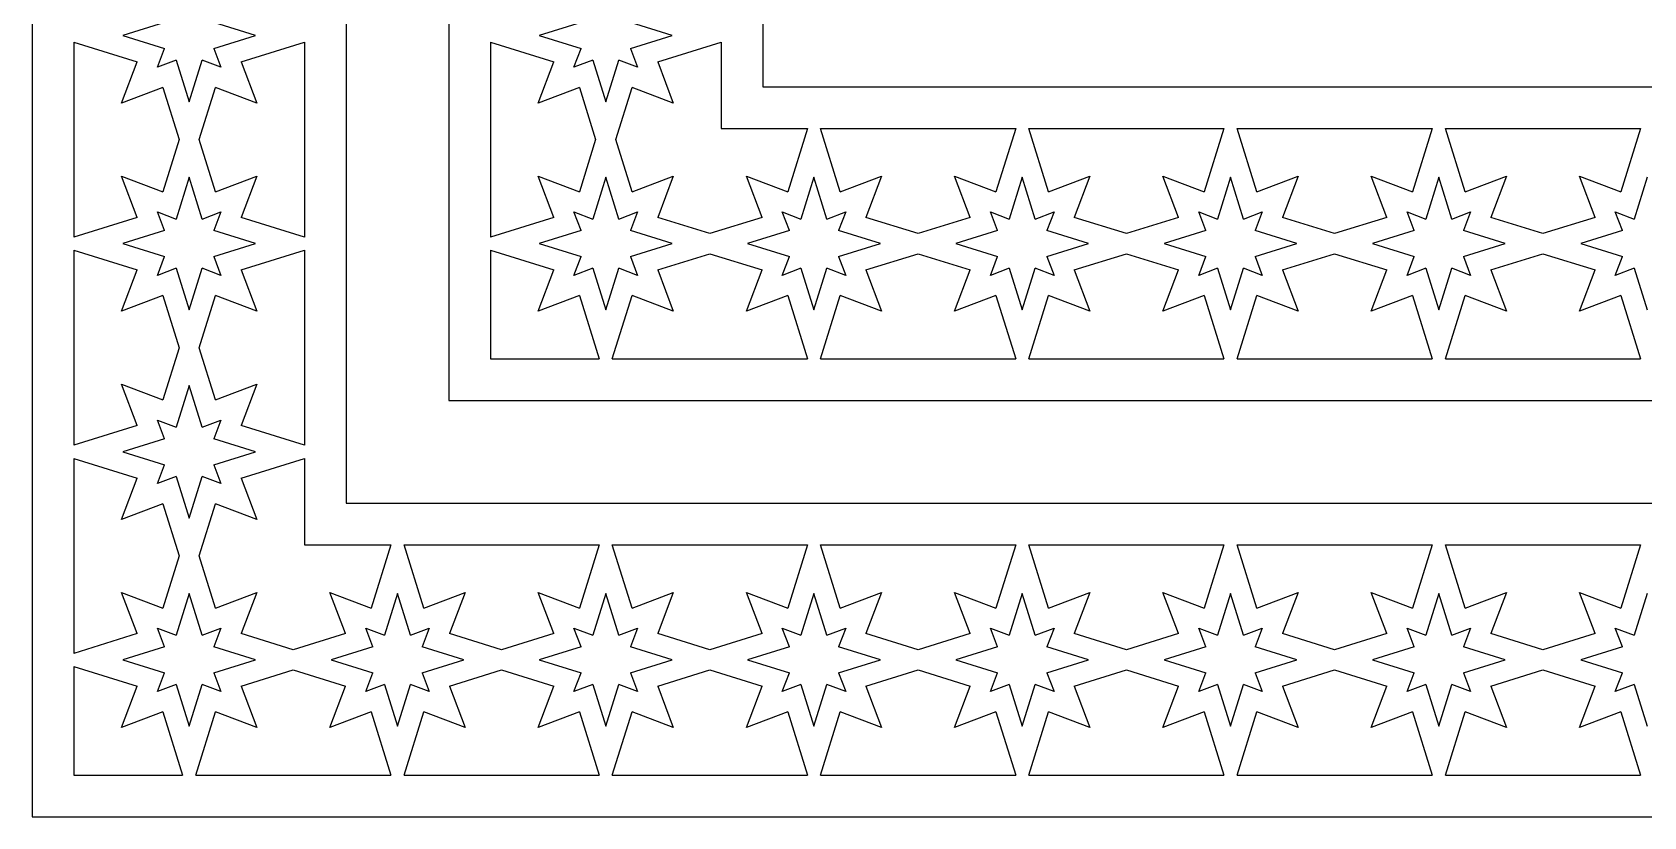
# Model space of a CAD drawing. Extents: x 188 to 343, y 533 to 728.
# Drawn here: x 187.8 to 265.2, y 533.4 to 571.1 of the extents above; entities that cross this region are included whole.
import ezdxf

# ---------------------------------------------------------------- set-up
doc = ezdxf.new("R2010")
doc.units = 0
doc.layers.get('0').update_dxf_attribs({"linetype": 'CONTINUOUS'})

msp = doc.modelspace()

# ---------------------------------------------------------------- linework, layer by layer
for p, q in [((187.784962, 728.497291), (187.784962, 533.425143)), ((202.857111, 713.425144), (202.857111, 548.497291)), ((207.784962, 708.497291), (207.784962, 553.425143)), ((222.857111, 693.425144), (222.857111, 568.497291)), ((194.137808, 571.585354), (192.133306, 570.961217)), ((198.508777, 570.961217), (196.504275, 571.585354)), ((214.137808, 571.585354), (212.133306, 570.961217)), ((218.508777, 570.961217), (216.504275, 571.585354)), ((189.784967, 570.64506), (189.784967, 561.277374)), ((189.784967, 570.64506), (192.826381, 569.698062)), ((192.133306, 570.961217), (194.137808, 570.33708)), ((193.79684, 569.437015), (194.137808, 570.33708)), ((196.504275, 570.33708), (198.508777, 570.961217)), ((196.504275, 570.33708), (196.845243, 569.437015)), ((197.815702, 569.698062), (200.857115, 570.64506)), ((200.857115, 570.64506), (200.857115, 561.277374)), ((209.784967, 570.64506), (209.784966, 561.277374)), ((209.784967, 570.64506), (212.826381, 569.698062)), ((212.133306, 570.961217), (214.137808, 570.33708)), ((213.79684, 569.437015), (214.137808, 570.33708)), ((216.504275, 570.33708), (218.508777, 570.961217)), ((216.504275, 570.33708), (216.845243, 569.437015)), ((217.815702, 569.698062), (220.857115, 570.64506)), ((220.857115, 570.64506), (220.857114, 566.497291)), ((192.075341, 567.715516), (192.826381, 569.698062)), ((194.696905, 569.777984), (193.79684, 569.437015)), ((194.696905, 569.777984), (195.321041, 567.773482)), ((195.321041, 567.773482), (195.945178, 569.777984)), ((196.845243, 569.437015), (195.945178, 569.777984)), ((197.815702, 569.698062), (198.566742, 567.715516)), ((212.075341, 567.715516), (212.826381, 569.698062)), ((214.696905, 569.777984), (213.79684, 569.437015)), ((214.696905, 569.777984), (215.321041, 567.773482)), ((215.321041, 567.773482), (215.945178, 569.777984)), ((216.845243, 569.437015), (215.945178, 569.777984)), ((217.815702, 569.698062), (218.566742, 567.715516)), ((194.057887, 568.466557), (192.075341, 567.715516)), ((194.057887, 568.466557), (194.837968, 565.961217)), ((195.804115, 565.961217), (196.584196, 568.466557)), ((198.566742, 567.715516), (196.584196, 568.466557)), ((214.057887, 568.466557), (212.075341, 567.715516)), ((214.057887, 568.466557), (214.837968, 565.961217)), ((215.804115, 565.961217), (216.584196, 568.466557)), ((218.566742, 567.715516), (216.584196, 568.466557)), ((222.857111, 568.497291), (307.784972, 568.497291)), ((220.857114, 566.497291), (225.004884, 566.497291)), ((225.004884, 566.497291), (224.057887, 563.455877)), ((226.584196, 563.455877), (225.637199, 566.497291)), ((225.637199, 566.497291), (235.004884, 566.49729)), ((235.004884, 566.49729), (234.057887, 563.455877)), ((236.584196, 563.455877), (235.637199, 566.49729)), ((235.637199, 566.49729), (245.004884, 566.49729)), ((245.004884, 566.49729), (244.057887, 563.455877)), ((246.584196, 563.455877), (245.637199, 566.497291)), ((245.637199, 566.497291), (255.004884, 566.497291)), ((255.004884, 566.497291), (254.057887, 563.455877)), ((255.637199, 566.497291), (265.004884, 566.497291)), ((256.584196, 563.455877), (255.637199, 566.497291)), ((265.004884, 566.497291), (264.057887, 563.455877)), ((194.837968, 565.961217), (194.057887, 563.455877)), ((196.584196, 563.455877), (195.804115, 565.961217)), ((214.837968, 565.961217), (214.057887, 563.455877)), ((216.584196, 563.455877), (215.804115, 565.961217)), ((192.826381, 562.224372), (192.075341, 564.206918)), ((192.075341, 564.206918), (194.057887, 563.455877)), ((195.321041, 564.148952), (194.696905, 562.144451)), ((195.945178, 562.144451), (195.321041, 564.148952)), ((196.584196, 563.455877), (198.566742, 564.206918)), ((198.566742, 564.206918), (197.815702, 562.224372)), ((212.075341, 564.206918), (214.057887, 563.455877)), ((212.826381, 562.224372), (212.075341, 564.206918)), ((215.321041, 564.148952), (214.696905, 562.144451)), ((215.945178, 562.144451), (215.321041, 564.148952)), ((216.584196, 563.455877), (218.566742, 564.206918)), ((218.566742, 564.206918), (217.815702, 562.224372)), ((222.075341, 564.206918), (224.057887, 563.455877)), ((222.826381, 562.224372), (222.075341, 564.206918)), ((225.321041, 564.148952), (224.696905, 562.144451)), ((225.945178, 562.144451), (225.321041, 564.148952)), ((226.584196, 563.455877), (228.566742, 564.206918)), ((228.566742, 564.206918), (227.815702, 562.224372)), ((232.826381, 562.224372), (232.075341, 564.206918)), ((232.075341, 564.206918), (234.057887, 563.455877)), ((235.321041, 564.148952), (234.696905, 562.144451)), ((235.945178, 562.144451), (235.321041, 564.148952)), ((236.584196, 563.455877), (238.566742, 564.206918)), ((238.566742, 564.206918), (237.815702, 562.224372)), ((242.075341, 564.206918), (244.057887, 563.455877)), ((242.826381, 562.224372), (242.075341, 564.206918)), ((245.321041, 564.148952), (244.696905, 562.144451)), ((245.945178, 562.144451), (245.321041, 564.148952)), ((246.584196, 563.455877), (248.566742, 564.206918)), ((248.566742, 564.206918), (247.815702, 562.224372)), ((252.826381, 562.224372), (252.075341, 564.206918)), ((252.075341, 564.206918), (254.057887, 563.455877)), ((255.321041, 564.148952), (254.696905, 562.144451)), ((255.945178, 562.144451), (255.321041, 564.148952)), ((256.584196, 563.455877), (258.566742, 564.206918)), ((258.566742, 564.206918), (257.815702, 562.224372)), ((262.075341, 564.206918), (264.057887, 563.455877)), ((262.826381, 562.224372), (262.075341, 564.206918)), ((265.321041, 564.148952), (264.696905, 562.144451)), ((192.826381, 562.224372), (189.784967, 561.277374)), ((193.79684, 562.485419), (194.696905, 562.144451)), ((194.137808, 561.585354), (193.79684, 562.485419)), ((195.945178, 562.144451), (196.845243, 562.485419)), ((196.845243, 562.485419), (196.504275, 561.585354)), ((200.857115, 561.277374), (197.815702, 562.224372)), ((212.826381, 562.224372), (209.784966, 561.277374)), ((213.79684, 562.485419), (214.696905, 562.144451)), ((214.137808, 561.585354), (213.79684, 562.485419)), ((215.945178, 562.144451), (216.845243, 562.485419)), ((216.845243, 562.485419), (216.504275, 561.585354)), ((220.321041, 561.44429), (217.815702, 562.224372)), ((222.826381, 562.224372), (220.321041, 561.44429)), ((223.79684, 562.485419), (224.696905, 562.144451)), ((224.137808, 561.585354), (223.79684, 562.485419)), ((225.945178, 562.144451), (226.845243, 562.485419)), ((226.845243, 562.485419), (226.504275, 561.585354)), ((230.321041, 561.44429), (227.815702, 562.224372)), ((232.826381, 562.224372), (230.321041, 561.44429)), ((233.79684, 562.485419), (234.696905, 562.144451)), ((234.137808, 561.585354), (233.79684, 562.485419)), ((235.945178, 562.144451), (236.845243, 562.485419)), ((236.845243, 562.485419), (236.504275, 561.585354)), ((240.321041, 561.44429), (237.815702, 562.224372)), ((242.826381, 562.224372), (240.321041, 561.44429)), ((244.137808, 561.585354), (243.79684, 562.485419)), ((243.79684, 562.485419), (244.696905, 562.144451)), ((245.945178, 562.144451), (246.845243, 562.485419)), ((246.845243, 562.485419), (246.504275, 561.585354)), ((250.321041, 561.44429), (247.815702, 562.224372)), ((252.826381, 562.224372), (250.321041, 561.44429)), ((253.79684, 562.485419), (254.696905, 562.144451)), ((254.137808, 561.585354), (253.79684, 562.485419)), ((255.945178, 562.144451), (256.845243, 562.485419)), ((256.845243, 562.485419), (256.504275, 561.585354)), ((260.321041, 561.44429), (257.815702, 562.224372)), ((262.826381, 562.224372), (260.321041, 561.44429)), ((264.137808, 561.585354), (263.79684, 562.485419)), ((263.79684, 562.485419), (264.696905, 562.144451)), ((194.137808, 561.585354), (192.133306, 560.961217)), ((198.508777, 560.961217), (196.504275, 561.585354)), ((214.137808, 561.585354), (212.133306, 560.961217)), ((218.508777, 560.961217), (216.504275, 561.585354)), ((224.137808, 561.585354), (222.133306, 560.961217)), ((228.508777, 560.961217), (226.504275, 561.585354)), ((234.137808, 561.585354), (232.133306, 560.961217)), ((238.508777, 560.961217), (236.504275, 561.585354)), ((244.137808, 561.585354), (242.133306, 560.961217)), ((248.508777, 560.961217), (246.504275, 561.585354)), ((254.137808, 561.585354), (252.133306, 560.961217)), ((258.508777, 560.961217), (256.504275, 561.585354)), ((264.137808, 561.585354), (262.133306, 560.961217)), ((189.784967, 560.64506), (189.784967, 551.277374)), ((189.784967, 560.64506), (192.826381, 559.698062)), ((192.133306, 560.961217), (194.137808, 560.33708)), ((193.79684, 559.437015), (194.137808, 560.33708)), ((196.504275, 560.33708), (198.508777, 560.961217)), ((196.504275, 560.33708), (196.845243, 559.437015)), ((197.815702, 559.698062), (200.857115, 560.64506)), ((200.857115, 560.64506), (200.857115, 551.277375)), ((209.784967, 560.64506), (212.826381, 559.698062)), ((209.784967, 560.64506), (209.784967, 555.425143)), ((212.133306, 560.961217), (214.137808, 560.33708)), ((213.79684, 559.437015), (214.137808, 560.33708)), ((216.504275, 560.33708), (218.508777, 560.961217)), ((216.504275, 560.33708), (216.845243, 559.437015)), ((217.815702, 559.698062), (220.321041, 560.478144)), ((220.321041, 560.478144), (222.826381, 559.698062)), ((222.133306, 560.961217), (224.137808, 560.33708)), ((223.79684, 559.437015), (224.137808, 560.33708)), ((226.504275, 560.33708), (228.508777, 560.961217)), ((226.504275, 560.33708), (226.845243, 559.437015)), ((227.815702, 559.698062), (230.321041, 560.478144)), ((230.321041, 560.478144), (232.826381, 559.698062)), ((232.133306, 560.961217), (234.137808, 560.33708)), ((233.79684, 559.437015), (234.137808, 560.33708)), ((236.504275, 560.33708), (238.508777, 560.961217)), ((236.504275, 560.33708), (236.845243, 559.437015)), ((237.815702, 559.698062), (240.321041, 560.478144)), ((240.321041, 560.478144), (242.826381, 559.698062)), ((242.133306, 560.961217), (244.137808, 560.33708)), ((243.79684, 559.437015), (244.137808, 560.33708)), ((246.504275, 560.33708), (248.508777, 560.961217)), ((246.504275, 560.33708), (246.845243, 559.437015)), ((247.815702, 559.698062), (250.321041, 560.478144)), ((250.321041, 560.478144), (252.826381, 559.698062)), ((252.133306, 560.961217), (254.137808, 560.33708)), ((253.79684, 559.437015), (254.137808, 560.33708)), ((256.504275, 560.33708), (258.508777, 560.961217)), ((256.504275, 560.33708), (256.845243, 559.437015)), ((257.815702, 559.698062), (260.321041, 560.478144)), ((260.321041, 560.478144), (262.826381, 559.698062)), ((262.133306, 560.961217), (264.137808, 560.33708)), ((263.79684, 559.437015), (264.137808, 560.33708)), ((192.075341, 557.715516), (192.826381, 559.698062)), ((194.696905, 559.777984), (193.79684, 559.437015)), ((194.696905, 559.777984), (195.321041, 557.773482)), ((195.321041, 557.773482), (195.945178, 559.777984)), ((196.845243, 559.437015), (195.945178, 559.777984)), ((197.815702, 559.698062), (198.566742, 557.715516)), ((212.075341, 557.715516), (212.826381, 559.698062)), ((214.696905, 559.777984), (213.79684, 559.437015)), ((214.696905, 559.777984), (215.321041, 557.773482)), ((215.321041, 557.773482), (215.945178, 559.777984)), ((216.845243, 559.437015), (215.945178, 559.777984)), ((217.815702, 559.698062), (218.566742, 557.715516)), ((222.075341, 557.715516), (222.826381, 559.698062)), ((224.696905, 559.777984), (223.79684, 559.437015)), ((224.696905, 559.777984), (225.321041, 557.773482)), ((225.321041, 557.773482), (225.945178, 559.777984)), ((226.845243, 559.437015), (225.945178, 559.777984)), ((227.815702, 559.698062), (228.566742, 557.715516)), ((232.075341, 557.715516), (232.826381, 559.698062)), ((234.696905, 559.777984), (233.79684, 559.437015)), ((234.696905, 559.777984), (235.321041, 557.773482)), ((235.321041, 557.773482), (235.945178, 559.777984)), ((236.845243, 559.437015), (235.945178, 559.777984)), ((237.815702, 559.698062), (238.566742, 557.715516)), ((242.075341, 557.715516), (242.826381, 559.698062)), ((244.696905, 559.777984), (243.79684, 559.437015)), ((244.696905, 559.777984), (245.321041, 557.773482)), ((245.321041, 557.773482), (245.945178, 559.777984)), ((246.845243, 559.437015), (245.945178, 559.777984)), ((247.815702, 559.698062), (248.566742, 557.715516)), ((252.075341, 557.715516), (252.826381, 559.698062)), ((254.696905, 559.777984), (253.79684, 559.437015)), ((254.696905, 559.777984), (255.321041, 557.773482)), ((255.321041, 557.773482), (255.945178, 559.777984)), ((256.845243, 559.437015), (255.945178, 559.777984)), ((257.815702, 559.698062), (258.566742, 557.715516)), ((262.075341, 557.715516), (262.826381, 559.698062)), ((264.696905, 559.777984), (263.79684, 559.437015)), ((264.696905, 559.777984), (265.321041, 557.773482)), ((194.057887, 558.466557), (192.075341, 557.715516)), ((194.057887, 558.466557), (194.837968, 555.961217)), ((195.804115, 555.961217), (196.584196, 558.466557)), ((198.566742, 557.715516), (196.584196, 558.466557)), ((214.057887, 558.466557), (212.075341, 557.715516)), ((214.057887, 558.466557), (215.004884, 555.425143)), ((215.637199, 555.425143), (216.584196, 558.466557)), ((218.566742, 557.715516), (216.584196, 558.466557)), ((224.057887, 558.466557), (222.075341, 557.715516)), ((224.057887, 558.466557), (225.004884, 555.425143)), ((225.637199, 555.425143), (226.584196, 558.466557)), ((228.566742, 557.715516), (226.584196, 558.466557)), ((234.057887, 558.466557), (232.075341, 557.715516)), ((234.057887, 558.466557), (235.004885, 555.425142)), ((235.637198, 555.425142), (236.584196, 558.466557)), ((238.566742, 557.715516), (236.584196, 558.466557)), ((244.057887, 558.466557), (242.075341, 557.715516)), ((244.057887, 558.466557), (245.004885, 555.425142)), ((245.637199, 555.425143), (246.584196, 558.466557)), ((248.566742, 557.715516), (246.584196, 558.466557)), ((254.057887, 558.466557), (252.075341, 557.715516)), ((254.057887, 558.466557), (255.004884, 555.425143)), ((255.637199, 555.425143), (256.584196, 558.466557)), ((258.566742, 557.715516), (256.584196, 558.466557)), ((264.057887, 558.466557), (262.075341, 557.715516)), ((264.057887, 558.466557), (265.004884, 555.425143)), ((194.837968, 555.961217), (194.057887, 553.455877)), ((196.584196, 553.455877), (195.804115, 555.961217)), ((209.784967, 555.425143), (215.004884, 555.425143)), ((215.637199, 555.425143), (225.004884, 555.425143)), ((225.637199, 555.425143), (235.004885, 555.425142)), ((235.637198, 555.425142), (245.004885, 555.425142)), ((245.637199, 555.425143), (255.004884, 555.425143)), ((255.637199, 555.425143), (265.004884, 555.425143)), ((192.826381, 552.224372), (192.075341, 554.206918)), ((192.075341, 554.206918), (194.057887, 553.455877)), ((195.321041, 554.148952), (194.696905, 552.144451)), ((195.945178, 552.144451), (195.321041, 554.148952)), ((196.584196, 553.455877), (198.566742, 554.206918)), ((198.566742, 554.206918), (197.815702, 552.224372)), ((207.784962, 553.425143), (322.857121, 553.425143)), ((194.137808, 551.585354), (193.79684, 552.485419)), ((193.79684, 552.485419), (194.696905, 552.144451)), ((195.945178, 552.144451), (196.845243, 552.485419)), ((196.845243, 552.485419), (196.504275, 551.585354)), ((192.826381, 552.224372), (189.784967, 551.277374)), ((200.857115, 551.277375), (197.815702, 552.224372)), ((194.137808, 551.585354), (192.133306, 550.961217)), ((192.133306, 550.961217), (194.137808, 550.33708)), ((198.508777, 550.961217), (196.504275, 551.585354)), ((196.504275, 550.33708), (198.508777, 550.961217)), ((189.784967, 550.64506), (189.784966, 541.277374)), ((189.784967, 550.64506), (192.826381, 549.698062)), ((193.79684, 549.437015), (194.137808, 550.33708)), ((196.504275, 550.33708), (196.845243, 549.437015)), ((197.815702, 549.698062), (200.857115, 550.64506)), ((200.857115, 550.64506), (200.857114, 546.497291)), ((192.075341, 547.715516), (192.826381, 549.698062)), ((194.696905, 549.777984), (193.79684, 549.437015)), ((194.696905, 549.777984), (195.321041, 547.773482)), ((195.321041, 547.773482), (195.945178, 549.777984)), ((196.845243, 549.437015), (195.945178, 549.777984)), ((197.815702, 549.698062), (198.566742, 547.715516)), ((194.057887, 548.466557), (192.075341, 547.715516)), ((194.057887, 548.466557), (194.837968, 545.961217)), ((195.804115, 545.961217), (196.584196, 548.466557)), ((198.566742, 547.715516), (196.584196, 548.466557)), ((202.857111, 548.497291), (327.784972, 548.497291)), ((200.857114, 546.497291), (205.004884, 546.497291)), ((205.004884, 546.497291), (204.057887, 543.455877)), ((205.637199, 546.497291), (215.004884, 546.49729)), ((206.584196, 543.455877), (205.637199, 546.497291)), ((215.004884, 546.49729), (214.057887, 543.455877)), ((216.584196, 543.455877), (215.637199, 546.49729)), ((215.637199, 546.49729), (225.004884, 546.49729)), ((225.004884, 546.49729), (224.057887, 543.455877)), ((225.637199, 546.497291), (235.004884, 546.497291)), ((226.584196, 543.455877), (225.637199, 546.497291)), ((235.004884, 546.497291), (234.057887, 543.455877)), ((235.637199, 546.497291), (245.004884, 546.497291)), ((236.584196, 543.455877), (235.637199, 546.497291)), ((245.004884, 546.497291), (244.057887, 543.455877)), ((245.637199, 546.497291), (255.004884, 546.49729)), ((246.584196, 543.455877), (245.637199, 546.497291)), ((255.004884, 546.49729), (254.057887, 543.455877)), ((255.637199, 546.49729), (265.004884, 546.49729)), ((256.584196, 543.455877), (255.637199, 546.49729)), ((265.004884, 546.49729), (264.057887, 543.455877)), ((194.837968, 545.961217), (194.057887, 543.455877)), ((196.584196, 543.455877), (195.804115, 545.961217)), ((192.075341, 544.206918), (194.057887, 543.455877)), ((192.826381, 542.224372), (192.075341, 544.206918)), ((195.321041, 544.148952), (194.696905, 542.144451)), ((195.945178, 542.144451), (195.321041, 544.148952)), ((196.584196, 543.455877), (198.566742, 544.206918)), ((198.566742, 544.206918), (197.815702, 542.224372)), ((202.826381, 542.224372), (202.075341, 544.206918)), ((202.075341, 544.206918), (204.057887, 543.455877)), ((205.321041, 544.148952), (204.696905, 542.144451)), ((205.945178, 542.144451), (205.321041, 544.148952)), ((206.584196, 543.455877), (208.566742, 544.206918)), ((208.566742, 544.206918), (207.815702, 542.224372)), ((212.826381, 542.224372), (212.075341, 544.206918)), ((212.075341, 544.206918), (214.057887, 543.455877)), ((215.321041, 544.148952), (214.696905, 542.144451)), ((215.945178, 542.144451), (215.321041, 544.148952)), ((216.584196, 543.455877), (218.566742, 544.206918)), ((218.566742, 544.206918), (217.815702, 542.224372)), ((222.075341, 544.206918), (224.057887, 543.455877)), ((222.826381, 542.224372), (222.075341, 544.206918)), ((225.321041, 544.148952), (224.696905, 542.144451)), ((225.945178, 542.144451), (225.321041, 544.148952)), ((226.584196, 543.455877), (228.566742, 544.206918)), ((228.566742, 544.206918), (227.815702, 542.224372)), ((232.826381, 542.224372), (232.075341, 544.206918)), ((232.075341, 544.206918), (234.057887, 543.455877)), ((235.321041, 544.148952), (234.696905, 542.144451)), ((235.945178, 542.144451), (235.321041, 544.148952)), ((236.584196, 543.455877), (238.566742, 544.206918)), ((238.566742, 544.206918), (237.815702, 542.224372)), ((242.075341, 544.206918), (244.057887, 543.455877)), ((242.826381, 542.224372), (242.075341, 544.206918)), ((245.321041, 544.148952), (244.696905, 542.144451)), ((245.945178, 542.144451), (245.321041, 544.148952)), ((246.584196, 543.455877), (248.566742, 544.206918)), ((248.566742, 544.206918), (247.815702, 542.224372)), ((252.075341, 544.206918), (254.057887, 543.455877)), ((252.826381, 542.224372), (252.075341, 544.206918)), ((255.321041, 544.148952), (254.696905, 542.144451)), ((255.945178, 542.144451), (255.321041, 544.148952)), ((256.584196, 543.455877), (258.566742, 544.206918)), ((258.566742, 544.206918), (257.815702, 542.224372)), ((262.826381, 542.224372), (262.075341, 544.206918)), ((262.075341, 544.206918), (264.057887, 543.455877)), ((265.321041, 544.148952), (264.696905, 542.144451)), ((193.79684, 542.485419), (194.696905, 542.144451)), ((194.137808, 541.585354), (193.79684, 542.485419)), ((195.945178, 542.144451), (196.845243, 542.485419)), ((196.845243, 542.485419), (196.504275, 541.585354)), ((203.79684, 542.485419), (204.696905, 542.144451)), ((204.137808, 541.585354), (203.79684, 542.485419)), ((205.945178, 542.144451), (206.845243, 542.485419)), ((206.845243, 542.485419), (206.504275, 541.585354)), ((213.79684, 542.485419), (214.696905, 542.144451)), ((214.137808, 541.585354), (213.79684, 542.485419)), ((215.945178, 542.144451), (216.845243, 542.485419)), ((216.845243, 542.485419), (216.504275, 541.585354)), ((224.137808, 541.585354), (223.79684, 542.485419)), ((223.79684, 542.485419), (224.696905, 542.144451)), ((225.945178, 542.144451), (226.845243, 542.485419)), ((226.845243, 542.485419), (226.504275, 541.585354)), ((233.79684, 542.485419), (234.696905, 542.144451)), ((234.137808, 541.585354), (233.79684, 542.485419)), ((235.945178, 542.144451), (236.845243, 542.485419)), ((236.845243, 542.485419), (236.504275, 541.585354)), ((244.137808, 541.585354), (243.79684, 542.485419)), ((243.79684, 542.485419), (244.696905, 542.144451)), ((245.945178, 542.144451), (246.845243, 542.485419)), ((246.845243, 542.485419), (246.504275, 541.585354)), ((254.137808, 541.585354), (253.79684, 542.485419)), ((253.79684, 542.485419), (254.696905, 542.144451)), ((255.945178, 542.144451), (256.845243, 542.485419)), ((256.845243, 542.485419), (256.504275, 541.585354)), ((263.79684, 542.485419), (264.696905, 542.144451)), ((264.137808, 541.585354), (263.79684, 542.485419)), ((192.826381, 542.224372), (189.784966, 541.277374)), ((200.321041, 541.44429), (197.815702, 542.224372)), ((202.826381, 542.224372), (200.321041, 541.44429)), ((210.321041, 541.44429), (207.815702, 542.224372)), ((212.826381, 542.224372), (210.321041, 541.44429)), ((220.321041, 541.44429), (217.815702, 542.224372)), ((222.826381, 542.224372), (220.321041, 541.44429)), ((230.321041, 541.44429), (227.815702, 542.224372)), ((232.826381, 542.224372), (230.321041, 541.44429)), ((240.321041, 541.44429), (237.815702, 542.224372)), ((242.826381, 542.224372), (240.321041, 541.44429)), ((250.321041, 541.44429), (247.815702, 542.224372)), ((252.826381, 542.224372), (250.321041, 541.44429)), ((260.321041, 541.44429), (257.815702, 542.224372)), ((262.826381, 542.224372), (260.321041, 541.44429)), ((194.137808, 541.585354), (192.133306, 540.961217)), ((192.133306, 540.961217), (194.137808, 540.33708)), ((198.508777, 540.961217), (196.504275, 541.585354)), ((196.504275, 540.33708), (198.508777, 540.961217)), ((204.137808, 541.585354), (202.133306, 540.961217)), ((202.133306, 540.961217), (204.137808, 540.33708)), ((208.508777, 540.961217), (206.504275, 541.585354)), ((206.504275, 540.33708), (208.508777, 540.961217)), ((214.137808, 541.585354), (212.133306, 540.961217)), ((212.133306, 540.961217), (214.137808, 540.33708)), ((218.508777, 540.961217), (216.504275, 541.585354)), ((216.504275, 540.33708), (218.508777, 540.961217)), ((224.137808, 541.585354), (222.133306, 540.961217)), ((222.133306, 540.961217), (224.137808, 540.33708)), ((228.508777, 540.961217), (226.504275, 541.585354)), ((226.504275, 540.33708), (228.508777, 540.961217)), ((234.137808, 541.585354), (232.133306, 540.961217)), ((232.133306, 540.961217), (234.137808, 540.33708)), ((238.508777, 540.961217), (236.504275, 541.585354)), ((236.504275, 540.33708), (238.508777, 540.961217)), ((244.137808, 541.585354), (242.133306, 540.961217)), ((242.133306, 540.961217), (244.137808, 540.33708)), ((248.508777, 540.961217), (246.504275, 541.585354)), ((246.504275, 540.33708), (248.508777, 540.961217)), ((254.137808, 541.585354), (252.133306, 540.961217)), ((252.133306, 540.961217), (254.137808, 540.33708)), ((258.508777, 540.961217), (256.504275, 541.585354)), ((256.504275, 540.33708), (258.508777, 540.961217)), ((264.137808, 541.585354), (262.133306, 540.961217)), ((262.133306, 540.961217), (264.137808, 540.33708)), ((189.784967, 540.64506), (189.784967, 535.425143)), ((189.784967, 540.64506), (192.826381, 539.698062)), ((193.79684, 539.437015), (194.137808, 540.33708)), ((196.504275, 540.33708), (196.845243, 539.437015)), ((197.815702, 539.698062), (200.321041, 540.478144)), ((200.321041, 540.478144), (202.826381, 539.698062)), ((203.79684, 539.437015), (204.137808, 540.33708)), ((206.504275, 540.33708), (206.845243, 539.437015)), ((207.815702, 539.698062), (210.321041, 540.478144)), ((210.321041, 540.478144), (212.826381, 539.698062)), ((213.79684, 539.437015), (214.137808, 540.33708)), ((216.504275, 540.33708), (216.845243, 539.437015)), ((217.815702, 539.698062), (220.321041, 540.478144)), ((220.321041, 540.478144), (222.826381, 539.698062)), ((223.79684, 539.437015), (224.137808, 540.33708)), ((226.504275, 540.33708), (226.845243, 539.437015)), ((227.815702, 539.698062), (230.321041, 540.478144)), ((230.321041, 540.478144), (232.826381, 539.698062)), ((233.79684, 539.437015), (234.137808, 540.33708)), ((236.504275, 540.33708), (236.845243, 539.437015)), ((237.815702, 539.698062), (240.321041, 540.478144)), ((240.321041, 540.478144), (242.826381, 539.698062)), ((243.79684, 539.437015), (244.137808, 540.33708)), ((246.504275, 540.33708), (246.845243, 539.437015)), ((247.815702, 539.698062), (250.321041, 540.478144)), ((250.321041, 540.478144), (252.826381, 539.698062)), ((253.79684, 539.437015), (254.137808, 540.33708)), ((256.504275, 540.33708), (256.845243, 539.437015)), ((257.815702, 539.698062), (260.321041, 540.478144)), ((260.321041, 540.478144), (262.826381, 539.698062)), ((263.79684, 539.437015), (264.137808, 540.33708)), ((192.075341, 537.715516), (192.826381, 539.698062)), ((194.696905, 539.777984), (193.79684, 539.437015)), ((194.696905, 539.777984), (195.321041, 537.773482)), ((195.321041, 537.773482), (195.945178, 539.777984)), ((196.845243, 539.437015), (195.945178, 539.777984)), ((197.815702, 539.698062), (198.566742, 537.715516)), ((202.075341, 537.715516), (202.826381, 539.698062)), ((204.696905, 539.777984), (203.79684, 539.437015)), ((204.696905, 539.777984), (205.321041, 537.773482)), ((205.321041, 537.773482), (205.945178, 539.777984)), ((206.845243, 539.437015), (205.945178, 539.777984)), ((207.815702, 539.698062), (208.566742, 537.715516)), ((212.075341, 537.715516), (212.826381, 539.698062)), ((214.696905, 539.777984), (213.79684, 539.437015)), ((214.696905, 539.777984), (215.321041, 537.773482)), ((215.321041, 537.773482), (215.945178, 539.777984)), ((216.845243, 539.437015), (215.945178, 539.777984)), ((217.815702, 539.698062), (218.566742, 537.715516)), ((222.075341, 537.715516), (222.826381, 539.698062)), ((224.696905, 539.777984), (223.79684, 539.437015)), ((224.696905, 539.777984), (225.321041, 537.773482)), ((225.321041, 537.773482), (225.945178, 539.777984)), ((226.845243, 539.437015), (225.945178, 539.777984)), ((227.815702, 539.698062), (228.566742, 537.715516)), ((232.075341, 537.715516), (232.826381, 539.698062)), ((234.696905, 539.777984), (233.79684, 539.437015)), ((234.696905, 539.777984), (235.321041, 537.773482)), ((235.321041, 537.773482), (235.945178, 539.777984)), ((236.845243, 539.437015), (235.945178, 539.777984)), ((237.815702, 539.698062), (238.566742, 537.715516)), ((242.075341, 537.715516), (242.826381, 539.698062)), ((244.696905, 539.777984), (243.79684, 539.437015)), ((244.696905, 539.777984), (245.321041, 537.773482)), ((245.321041, 537.773482), (245.945178, 539.777984)), ((246.845243, 539.437015), (245.945178, 539.777984)), ((247.815702, 539.698062), (248.566742, 537.715516)), ((252.075341, 537.715516), (252.826381, 539.698062)), ((254.696905, 539.777984), (253.79684, 539.437015)), ((254.696905, 539.777984), (255.321041, 537.773482)), ((255.321041, 537.773482), (255.945178, 539.777984)), ((256.845243, 539.437015), (255.945178, 539.777984)), ((257.815702, 539.698062), (258.566742, 537.715516)), ((262.075341, 537.715516), (262.826381, 539.698062)), ((264.696905, 539.777984), (263.79684, 539.437015)), ((264.696905, 539.777984), (265.321041, 537.773482)), ((194.057887, 538.466557), (192.075341, 537.715516)), ((194.057887, 538.466557), (195.004884, 535.425143)), ((195.637199, 535.425143), (196.584196, 538.466557)), ((198.566742, 537.715516), (196.584196, 538.466557)), ((204.057887, 538.466557), (202.075341, 537.715516)), ((204.057887, 538.466557), (205.004884, 535.425143)), ((205.637199, 535.425143), (206.584196, 538.466557)), ((208.566742, 537.715516), (206.584196, 538.466557)), ((214.057887, 538.466557), (212.075341, 537.715516)), ((214.057887, 538.466557), (215.004885, 535.425142)), ((215.637198, 535.425142), (216.584196, 538.466557)), ((218.566742, 537.715516), (216.584196, 538.466557)), ((224.057887, 538.466557), (222.075341, 537.715516)), ((224.057887, 538.466557), (225.004885, 535.425142)), ((225.637199, 535.425143), (226.584196, 538.466557)), ((228.566742, 537.715516), (226.584196, 538.466557)), ((234.057887, 538.466557), (232.075341, 537.715516)), ((234.057887, 538.466557), (235.004884, 535.425143)), ((235.637199, 535.425143), (236.584196, 538.466557)), ((238.566742, 537.715516), (236.584196, 538.466557)), ((244.057887, 538.466557), (242.075341, 537.715516)), ((244.057887, 538.466557), (245.004884, 535.425143)), ((245.637199, 535.425143), (246.584196, 538.466557)), ((248.566742, 537.715516), (246.584196, 538.466557)), ((254.057887, 538.466557), (252.075341, 537.715516)), ((254.057887, 538.466557), (255.004885, 535.425142)), ((255.637198, 535.425142), (256.584196, 538.466557)), ((258.566742, 537.715516), (256.584196, 538.466557)), ((264.057887, 538.466557), (262.075341, 537.715516)), ((264.057887, 538.466557), (265.004885, 535.425142)), ((189.784967, 535.425143), (195.004884, 535.425143)), ((195.637199, 535.425143), (205.004884, 535.425143)), ((205.637199, 535.425143), (215.004885, 535.425142)), ((215.637198, 535.425142), (225.004885, 535.425142)), ((225.637199, 535.425143), (235.004884, 535.425143)), ((235.637199, 535.425143), (245.004884, 535.425143)), ((245.637199, 535.425143), (255.004885, 535.425142)), ((255.637198, 535.425142), (265.004885, 535.425142)), ((187.784962, 533.425143), (342.857121, 533.425143))]:
    msp.add_line(p, q)

doc.saveas('drawing.dxf')
